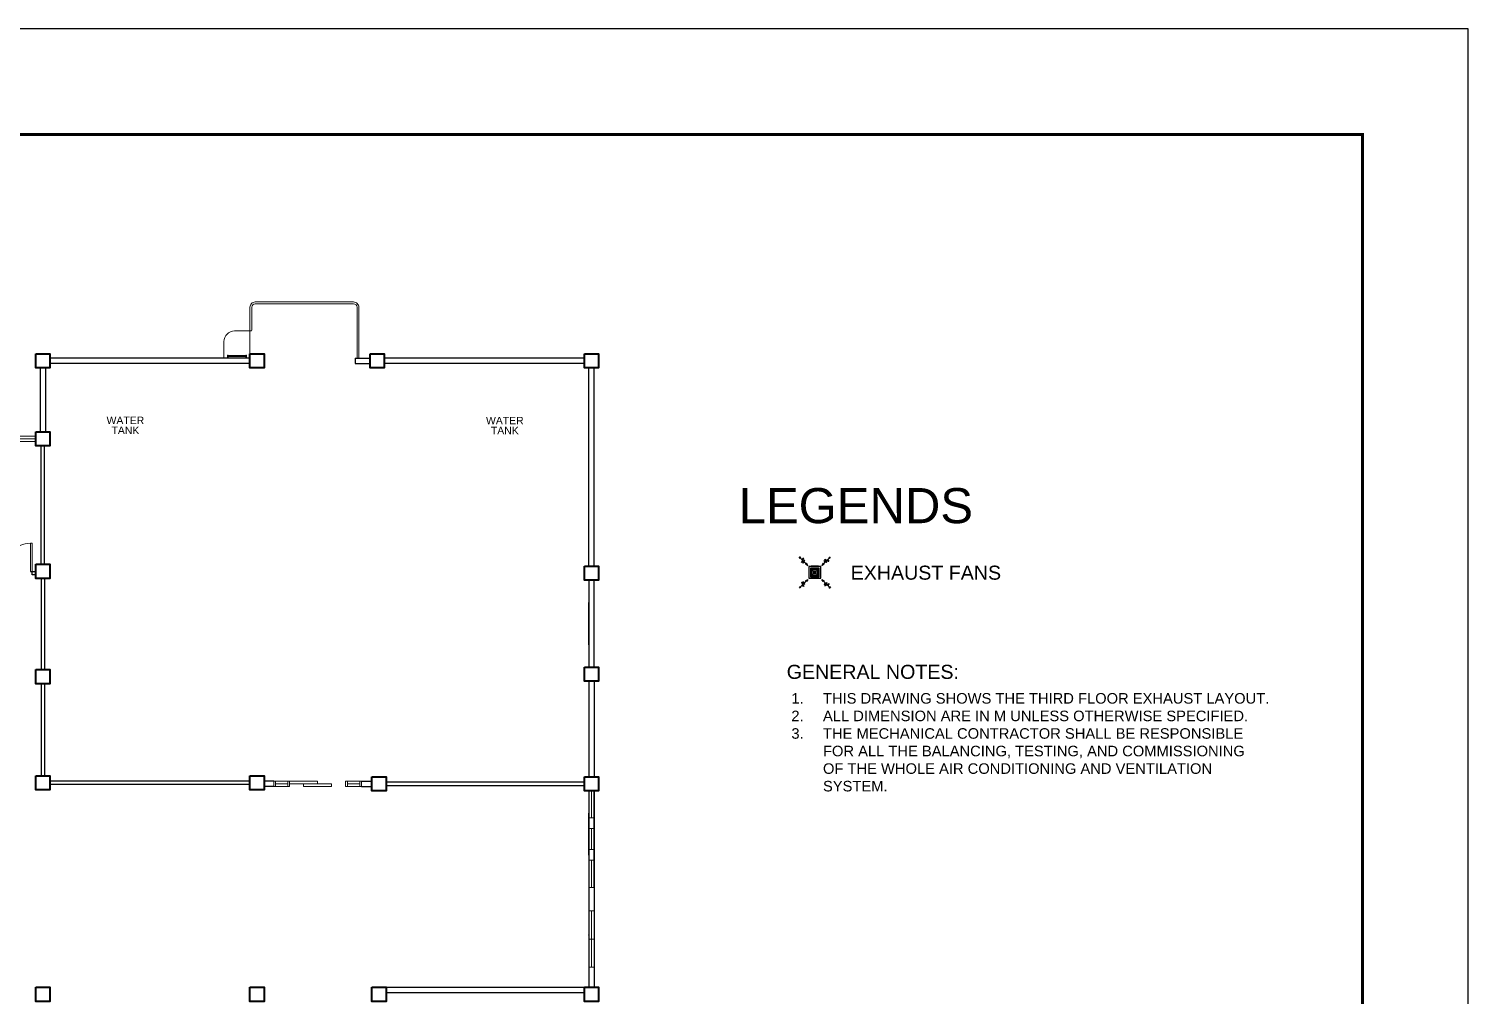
# Model space of a CAD drawing. Header units: millimetres. Extents: x 116 to 538, y 77 to 149.
# Drawn here: x 392.84 to 433.84, y 120.14 to 147.67 of the extents above; entities that cross this region are included whole.
import ezdxf

# ---------------------------------------------------------------- set-up
doc = ezdxf.new("R2010")
doc.units = ezdxf.units.MM
doc.header["$MEASUREMENT"] = 0
for name, color, linetype in [('.1', 1, 'Continuous'), ('AIR', 7, 'Continuous'), ('AIR-00', 8, 'Continuous'), ('AIR-03', 30, 'Continuous'), ('exhaust', 7, 'Continuous'), ('label', 7, 'Continuous'), ('Legends', 7, 'Continuous'), ('template', 7, 'Continuous')]:
    doc.layers.add(name, color=color, linetype=linetype)
doc.styles.get("Standard").update_dxf_attribs({"font": 'arial.ttf'})
doc.styles.add('SWISSLT175', font='swissl.ttf', dxfattribs={"height": 0.175})

# ---------------------------------------------------------------- blocks, each defined once
blk = doc.blocks.new('GRILL-C-IN')
at = {"layer": 'AIR-00', "color": 7, "ltscale": 3}
for p, q in [((-0.623, 0.601), (-0.674, 0.651)), ((-0.601, 0.623), (-0.651, 0.674)), ((-0.637, 0.637), (-0.3, 0.3)), ((0.637, 0.637), (0.3, 0.3)), ((0.601, 0.623), (0.651, 0.674)), ((0.623, 0.601), (0.674, 0.651)), ((-0.623, -0.601), (-0.674, -0.651)), ((-0.637, -0.637), (-0.3, -0.3)), ((0.637, -0.637), (0.3, -0.3)), ((0.623, -0.601), (0.674, -0.651)), ((-0.601, -0.623), (-0.651, -0.674)), ((0.601, -0.623), (0.651, -0.674))]:
    blk.add_line(p, q, dxfattribs=at)
at = {"layer": 'AIR-00', "color": 7}
for p, q in [((-0.188, 0.187), (0.187, -0.188)), ((0.187, 0.187), (-0.188, -0.188))]:
    blk.add_line(p, q, dxfattribs=at)
at = {"layer": 'AIR-00', "color": 7, "ltscale": 3}
for points in [[(-0.362, 0.393), (-0.393, 0.362), (-0.3, 0.3)], [(0.393, 0.362), (0.362, 0.393), (0.3, 0.3)], [(-0.362, -0.393), (-0.393, -0.362), (-0.3, -0.3)], [(0.393, -0.362), (0.362, -0.393), (0.3, -0.3)]]:
    blk.add_lwpolyline(points, close=True, dxfattribs=at)
at = {"layer": 'AIR-00', "color": 7}
for points in [[(-0.188, -0.188), (0.187, -0.188), (0.187, 0.187), (-0.188, 0.187)], [(-0.125, -0.125), (0.125, -0.125), (0.125, 0.125), (-0.125, 0.125)], [(-0.062, -0.062), (0.062, -0.062), (0.062, 0.062), (-0.062, 0.062)]]:
    blk.add_lwpolyline(points, close=True, dxfattribs=at)
at = {"layer": 'AIR-00', "color": 7, "ltscale": 3}
for points in [[(-0.441, 0.441), (-0.512, 0.404), (-0.432, 0.514), (-0.568, 0.43), (-0.477, 0.6), (-0.561, 0.561)], [(0.441, 0.441), (0.404, 0.512), (0.514, 0.432), (0.43, 0.568), (0.6, 0.477), (0.561, 0.561)], [(-0.441, -0.441), (-0.512, -0.404), (-0.432, -0.514), (-0.568, -0.43), (-0.477, -0.6), (-0.561, -0.561)], [(0.441, -0.441), (0.404, -0.512), (0.514, -0.432), (0.43, -0.568), (0.6, -0.477), (0.561, -0.561)]]:
    blk.add_spline(points, degree=3, dxfattribs=at)
for points in [[(-0.3, 0.3), (-0.362, 0.393), (-0.393, 0.362)], [(0.3, 0.3), (0.393, 0.362), (0.362, 0.393)], [(-0.3, -0.3), (-0.362, -0.393), (-0.393, -0.362)], [(0.3, -0.3), (0.393, -0.362), (0.362, -0.393)]]:
    blk.add_solid(points, dxfattribs=at)
at = {"layer": 'AIR-03', "color": 7}
blk.add_lwpolyline([(-0.25, -0.25), (0.25, -0.25), (0.25, 0.25), (-0.25, 0.25)], close=True, dxfattribs=at)

msp = doc.modelspace()

# ---------------------------------------------------------------- linework, layer by layer
at = {"layer": '.1', "color": 0}
msp.add_line((433.84, 147.67), (334.564, 147.67), dxfattribs=at)
at = {"color": 8, "linetype": 'ByBlock', "lineweight": 9}
for p, q in [((398.703, 139.062), (399.173, 139.062)), ((398.403, 138.287), (398.403, 138.762)), ((398.523, 138.369), (398.503, 138.369)), ((398.503, 138.369), (398.503, 138.289)), ((398.523, 138.289), (398.523, 138.369)), ((398.773, 138.359), (398.523, 138.359)), ((398.773, 138.339), (398.523, 138.339)), ((398.773, 138.359), (399.023, 138.359)), ((398.773, 138.339), (399.023, 138.339)), ((399.023, 138.289), (399.023, 138.369)), ((399.023, 138.369), (399.043, 138.369)), ((399.043, 138.369), (399.043, 138.289)), ((389.718, 136.062), (393.043, 136.062)), ((393.043, 135.989), (389.718, 135.989)), ((389.718, 135.912), (393.043, 135.912)), ((392.943, 132.114), (393.043, 132.114)), ((408.793, 125.325), (408.793, 125.964)), ((408.793, 125.188), (408.793, 125.964)), ((408.868, 125.964), (408.868, 125.188)), ((408.943, 125.325), (408.943, 125.964)), ((408.943, 125.188), (408.793, 125.188)), ((408.943, 124.888), (408.793, 124.888)), ((408.793, 124.888), (408.793, 124.288)), ((408.868, 124.888), (408.868, 124.288)), ((408.943, 124.588), (408.943, 124.888)), ((408.793, 124.288), (408.943, 124.288)), ((408.793, 124.288), (408.793, 123.988)), ((408.793, 124.125), (408.793, 123.362)), ((408.793, 123.988), (408.943, 123.988)), ((408.868, 123.988), (408.868, 123.213)), ((408.943, 124.125), (408.943, 123.362)), ((408.943, 123.988), (408.943, 123.212)), ((408.943, 123.212), (408.793, 123.214)), ((408.793, 122.45), (408.793, 123.212)), ((408.793, 123.114), (408.793, 120.364)), ((408.943, 123.362), (408.943, 123.212)), ((408.943, 122.45), (408.943, 123.212)), ((408.793, 120.939), (408.793, 122.539)), ((408.793, 122.539), (408.943, 122.539)), ((408.793, 121.25), (408.793, 122.45)), ((408.868, 122.539), (408.868, 120.939)), ((408.943, 121.25), (408.943, 122.45)), ((408.793, 121.739), (408.943, 121.739)), ((408.943, 121.739), (408.943, 120.939)), ((408.793, 121.25), (408.793, 120.364)), ((408.943, 121.25), (408.943, 120.364)), ((408.943, 120.939), (408.793, 120.939))]:
    msp.add_line(p, q, dxfattribs=at)
at = {"color": 8, "linetype": 'ByBlock', "lineweight": 25}
for p, q in [((399.143, 138.287), (393.443, 138.287)), ((402.143, 138.287), (402.568, 138.287)), ((408.668, 138.287), (402.968, 138.287)), ((393.168, 138.014), (393.168, 136.189)), ((393.318, 138.014), (393.318, 136.189)), ((399.143, 138.137), (393.443, 138.137)), ((402.143, 138.137), (402.568, 138.137)), ((408.668, 138.137), (402.968, 138.137)), ((408.793, 132.364), (408.793, 138.014)), ((408.943, 132.364), (408.943, 138.014)), ((393.193, 132.414), (393.193, 135.789)), ((393.293, 132.414), (393.293, 135.789)), ((392.893, 132.214), (393.043, 132.214)), ((392.943, 132.114), (392.943, 132.214)), ((393.043, 132.114), (392.943, 132.114)), ((393.193, 132.014), (393.193, 129.414)), ((393.293, 132.014), (393.293, 129.414)), ((408.793, 131.964), (408.793, 129.489)), ((408.943, 129.489), (408.943, 131.964)), ((408.793, 130.125), (408.793, 131.325)), ((393.193, 129.014), (393.193, 126.391)), ((393.293, 129.014), (393.293, 126.391)), ((408.793, 129.089), (408.793, 126.364)), ((408.943, 129.089), (408.943, 126.364)), ((408.793, 128.45), (408.793, 127.25)), ((408.793, 125.964), (408.793, 120.364)), ((408.943, 125.964), (408.943, 120.364)), ((408.943, 123.212), (408.943, 125.964)), ((408.793, 124.125), (408.793, 125.325)), ((408.943, 124.125), (408.943, 125.325)), ((408.943, 124.888), (408.943, 125.188))]:
    msp.add_line(p, q, dxfattribs=at)
at = {"color": 8, "linetype": 'Continuous', "lineweight": 25}
for p, q in [((402.143, 138.287), (402.143, 138.137)), ((399.818, 126.241), (399.543, 126.241)), ((399.818, 126.089), (399.543, 126.089)), ((402.318, 126.239), (402.618, 126.239)), ((402.318, 126.089), (402.618, 126.089))]:
    msp.add_line(p, q, dxfattribs=at)
at = {"color": 8, "lineweight": 25}
for p, q in [((399.143, 126.241), (393.443, 126.241)), ((399.143, 126.141), (393.443, 126.141)), ((403.018, 126.214), (408.668, 126.214)), ((403.018, 126.114), (408.668, 126.114)), ((403.018, 120.364), (408.668, 120.364)), ((403.018, 120.214), (408.668, 120.214))]:
    msp.add_line(p, q, dxfattribs=at)
at = {"color": 8, "linetype": 'ByBlock', "lineweight": 13}
for p, q in [((400.218, 126.239), (399.868, 126.239)), ((399.868, 126.164), (400.218, 126.164)), ((400.218, 126.089), (399.868, 126.089)), ((401.918, 126.239), (402.268, 126.239)), ((402.268, 126.164), (401.918, 126.164)), ((401.918, 126.089), (402.268, 126.089))]:
    msp.add_line(p, q, dxfattribs=at)
at = {"color": 8, "lineweight": 9, "ltscale": 0.4}
msp.add_line((408.793, 124.343), (408.793, 124.833), dxfattribs=at)
at = {"color": 8, "linetype": 'ByBlock', "lineweight": 9}
for points in [[(402.243, 138.287), (402.243, 139.737, 0.414214), (402.093, 139.887), (399.293, 139.887, 0.414214), (399.143, 139.737), (399.143, 138.412), (399.143, 139.062)], [(402.193, 138.287), (402.193, 139.737, 0.414214), (402.093, 139.837), (399.293, 139.837, 0.414214), (399.193, 139.737), (399.193, 139.082)]]:
    msp.add_lwpolyline(points, format="xyb", dxfattribs=at)
at = {"color": 8, "linetype": 'ByBlock', "lineweight": 35}
for points in [[(393.043, 138.414), (393.443, 138.414), (393.443, 138.014), (393.043, 138.014)], [(399.143, 138.414), (399.543, 138.414), (399.543, 138.014), (399.143, 138.014)], [(402.568, 138.414), (402.968, 138.414), (402.968, 138.014), (402.568, 138.014)], [(408.668, 138.414), (409.068, 138.414), (409.068, 138.014), (408.668, 138.014)], [(393.043, 136.189), (393.443, 136.189), (393.443, 135.789), (393.043, 135.789)], [(393.043, 132.414), (393.443, 132.414), (393.443, 132.014), (393.043, 132.014)], [(408.668, 132.364), (409.068, 132.364), (409.068, 131.964), (408.668, 131.964)], [(393.043, 129.414), (393.443, 129.414), (393.443, 129.014), (393.043, 129.014)], [(408.668, 129.489), (409.068, 129.489), (409.068, 129.089), (408.668, 129.089)], [(393.043, 126.391), (393.443, 126.391), (393.443, 125.991), (393.043, 125.991)], [(399.143, 126.391), (399.543, 126.391), (399.543, 125.991), (399.143, 125.991)], [(402.618, 126.364), (403.018, 126.364), (403.018, 125.964), (402.618, 125.964)], [(408.668, 126.364), (409.068, 126.364), (409.068, 125.964), (408.668, 125.964)], [(393.043, 120.364), (393.443, 120.364), (393.443, 119.964), (393.043, 119.964)], [(399.143, 120.365), (399.543, 120.365), (399.543, 119.965), (399.143, 119.965)], [(402.618, 120.364), (403.018, 120.364), (403.018, 119.964), (402.618, 119.964)], [(408.668, 120.364), (409.068, 120.364), (409.068, 119.964), (408.668, 119.964)]]:
    msp.add_lwpolyline(points, close=True, dxfattribs=at)
at = {"color": 8, "lineweight": 13, "ltscale": 0.03}
msp.add_lwpolyline([(392.893, 132.214), (392.943, 132.214), (392.943, 133.014), (392.893, 133.014)], close=True, dxfattribs=at)
at = {"color": 8, "linetype": 'ByBlock', "lineweight": 13}
for points in [[(399.868, 126.239), (399.868, 126.089), (399.818, 126.089), (399.818, 126.239)], [(400.268, 126.239), (400.268, 126.089), (400.218, 126.089), (400.218, 126.239)], [(400.268, 126.239), (401.068, 126.239), (401.068, 126.164), (400.268, 126.164)], [(400.668, 126.164), (401.468, 126.164), (401.468, 126.089), (400.668, 126.089)], [(401.868, 126.239), (401.868, 126.089), (401.918, 126.089), (401.918, 126.239)], [(402.268, 126.239), (402.268, 126.089), (402.318, 126.089), (402.318, 126.239)]]:
    msp.add_lwpolyline(points, close=True, dxfattribs=at)
at = {"color": 8, "lineweight": 9}
for points in [[(408.793, 125.964), (408.943, 125.964), (408.943, 125.188), (408.793, 125.188)], [(408.793, 124.888), (408.943, 124.888), (408.943, 124.288), (408.793, 124.288)], [(408.793, 123.988), (408.943, 123.988), (408.943, 123.212), (408.793, 123.212)], [(408.793, 122.539), (408.943, 122.539), (408.943, 120.939), (408.793, 120.939)]]:
    msp.add_lwpolyline(points, close=True, dxfattribs=at)
at = {"color": 8, "linetype": 'ByBlock', "lineweight": 9}
for centre, radius, start, end in [((398.703, 138.762), 0.3, 90, 180), ((399.173, 139.082), 0.02, 270, 0)]:
    msp.add_arc(centre, radius, start, end, dxfattribs=at)
at = {"color": 8, "lineweight": 13, "ltscale": 0.03}
msp.add_arc((392.893, 132.263), 0.752, 90, 183.6952, dxfattribs=at)
at = {"color": 8, "linetype": 'ByBlock', "lineweight": 9}
for p in [(408.793, 124.725), (408.793, 121.85)]:
    msp.add_point(p, dxfattribs=at)
at = {"layer": 'exhaust'}
msp.add_line((415.131, 132.369), (415.331, 132.369), dxfattribs=at)
at = {"layer": 'template'}
msp.add_line((433.84, 77.274), (433.84, 147.67), dxfattribs=at)
at = {"layer": 'template', "linetype": 'Continuous', "const_width": 0.0853}
msp.add_lwpolyline([(340.581, 80.283), (430.832, 80.283), (430.832, 144.662), (340.581, 144.662)], close=True, dxfattribs=at)

# ---------------------------------------------------------------- block references
at = {"layer": 'AIR', "xscale": 0.6658363358532475, "yscale": 0.6658363358532475, "zscale": 0.6658363358532475}
msp.add_blockref('GRILL-C-IN', (415.231, 132.182), dxfattribs=at)

# ---------------------------------------------------------------- texts
at = {"layer": 'label', "color": 8, "linetype": 'ByBlock', "lineweight": 9, "ltscale": 0.4, "char_height": 0.2125, "attachment_point": 5, "line_spacing_factor": 0.8, "style": 'SWISSLT175'}
for insert in [(395.595, 136.373), (406.401, 136.367)]:
    msp.add_mtext('WATER^JTANK', dxfattribs=dict(at, insert=insert))
at = {"layer": 'Legends', "attachment_point": 1}
for s, width, insert, char_height in [('LEGENDS', 9.67592, (413.061, 134.586), 1), ('EXHAUST FANS', 11.26859, (416.252, 132.376), 0.4), ('GENERAL NOTES:', 10.05204, (414.43, 129.551), 0.4), ('\\pxi-3,l4,t4;1.^ITHIS DRAWING SHOWS THE THIRD FLOOR EXHAUST LAYOUT.\\P2.^IALL DIMENSION ARE IN M UNLESS OTHERWISE SPECIFIED.\\P3.^ITHE MECHANICAL CONTRACTOR SHALL BE RESPONSIBLE FOR ALL THE BALANCING, TESTING, AND COMMISSIONING OF THE WHOLE AIR CONDITIONING AND VENTILATION SYSTEM.', 13.71234, (414.263, 128.746), 0.3)]:
    msp.add_mtext_dynamic_manual_height_columns(s, width=width, gutter_width=1, heights=[0], dxfattribs=dict(at, insert=insert, char_height=char_height))

doc.saveas('drawing.dxf')
